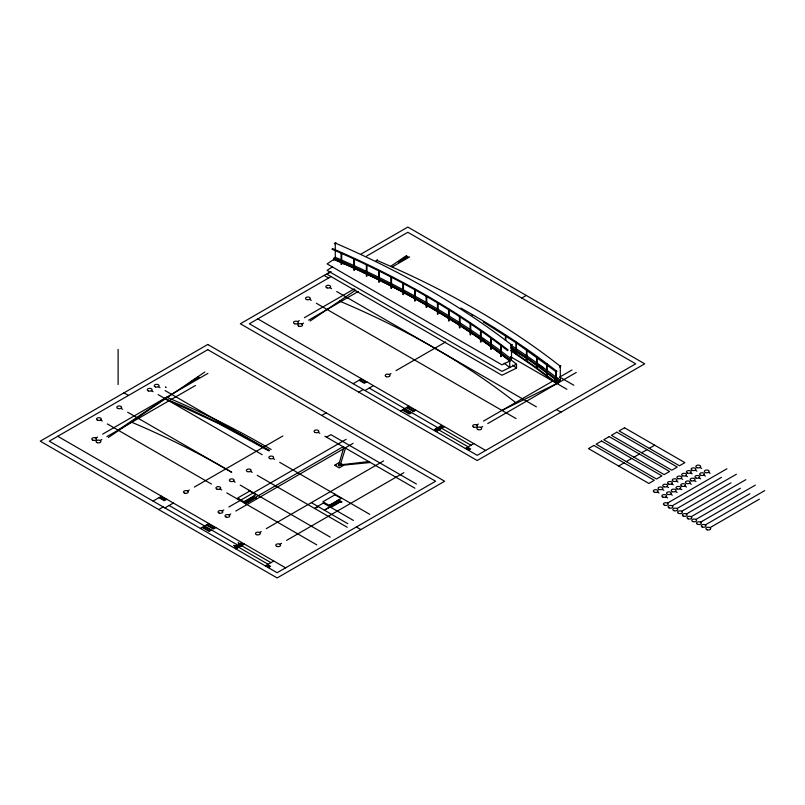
<?xml version="1.0" encoding="UTF-8"?>
<svg xmlns="http://www.w3.org/2000/svg" width="805" height="805" viewBox="0 0 805 805"><rect width="100%" height="100%" fill="white"/><g stroke="black" fill="none" stroke-linecap="round" stroke-linejoin="round"><path stroke-width="1.21" d="M343.866 447.178L338.533 465.602L370.431 462.513M340.384 464.525L345.516 448.133M338.251 465.129L368.781 461.557M556.768 371.276L556.265 371.9L556.768 371.276C526.601 347.669 494.381 326.75 460.923 308.124M460.45 308.426L461.054 308.426M471.982 314.966L472.595 314.966M483.312 321.628L483.916 321.628M494.411 328.41L495.015 328.41M526.369 349.461L526.973 349.461M546.504 364.071L547.108 364.071M555.832 371.236L556.446 371.236M526.913 349.642L526.993 361.113M505.912 340.002L505.6 335.182L505.278 340.002M547.038 364.252L547.128 375.714M165.126 398.797L184.023 406.555L216.072 421.689L243.191 435.736L269.423 450.538M556.295 371.447L556.456 382.878M334.045 258.153L335.283 257.308L335.283 243.09A861.491 497.379 0 0 1 511.527 344.872L511.527 359.1L510.108 359.795A861.491 497.379 0 0 0 334.045 258.153L334.045 259.19L327.112 263.899L501.958 364.836L510.108 360.841L510.108 359.795M332.546 266.727L327.112 270.41L501.958 371.357L516.538 364.192A818.031 472.283 0 0 0 510.008 359.111M330.986 271.688L327.112 274.314L501.958 375.261L516.538 368.096L516.538 364.192M118.114 430.152L166.675 397.177A861.491 497.379 0 0 1 271.174 449.522M108.423 437.467L204.852 372.001M198.302 376.891L189.326 382.979L199.087 377.344M310.136 321.014L355.76 290.042M391.019 266.103L406.565 255.537M407.31 256.221L398.334 262.309L408.095 256.674M501.958 410.429L559.073 382.385L559.073 381.349L560.31 380.503L560.31 366.275A861.491 497.379 0 0 0 376.931 260.397M516.569 353.979L516.246 342.206L515.935 353.979M330.614 271.647L240.333 323.771L477.214 460.53L644.714 363.82L407.833 227.06L361.063 254.068M330.764 276.769L249.349 323.771L477.214 455.328L635.698 363.82L407.833 232.273L366.587 256.091M95.886 438.051L97.586 437.075M102.658 434.137L207.911 373.369M297.598 321.587L299.299 320.611M304.371 317.683L354.291 288.864M392.266 266.938L409.624 256.916M100.162 440.516L101.853 439.54M106.934 436.612L195.434 385.515M301.875 324.053L303.566 323.077M308.647 320.149L358.285 291.491M353.133 383.683L361.586 378.803M153.051 501.092L161.513 496.202M366.818 381.822L364.323 383.261L359.1 380.242M166.736 499.221L164.25 500.66L159.018 497.641M187.585 490.99L189.276 490.014M194.347 487.075L282.847 435.988M358.768 392.156L363.276 389.55M389.298 374.526L390.989 373.55M396.06 370.622L445.708 341.954M521.761 298.051L526.279 295.445M158.696 509.555L163.204 506.949M321.688 415.45L326.196 412.844M364.977 390.526L373.429 385.645M164.894 507.925L173.357 503.045M326.498 437.155L330.865 434.64L416.447 484.047M238.028 499.382L238.924 498.869M222.11 510.923L223.8 509.947M228.872 507.009L346.15 439.309M400.508 411.043L408.96 406.153M243.865 501.716L255.96 494.733L249.671 491.1L237.576 498.084L245.867 502.873M244.519 502.089L253.374 496.977M244.599 502.139L253.454 497.027M245.052 502.401L253.907 497.289M200.425 528.442L208.887 523.562M244.328 503.024L245.233 502.501M244.962 503.397L254.722 497.762M255.286 497.43L343.101 446.735M245.092 503.467L254.853 497.832M245.545 503.729L255.306 498.094M229.073 514.938L230.763 513.962M235.845 511.034L353.113 443.324M411.687 412.613L409.242 414.022L402.299 410.007M415.933 410.178L413.458 411.617L406.485 407.592M211.604 530.012L209.169 531.421L202.216 527.406M215.861 527.587L213.375 529.016L206.402 524.991M339.036 462.623L334.548 465.21L339.197 467.896L343.685 465.3M339.237 467.081L339.157 467.081M259.562 532.538L261.253 531.562M266.324 528.633L383.593 460.923M436.038 431.55L444.501 426.67M235.956 548.96L244.418 544.069M317.713 506.325L324.254 502.541M314.604 508.428L317.985 506.476M314.775 508.529L318.156 506.576M329.195 505.399L341.29 498.416L335.001 494.783L322.906 501.767L330.563 506.184L329.658 506.707M329.336 505.47L338.191 500.358M329.929 505.822L338.784 500.71M330.382 506.083L339.237 500.972M329.748 506.758L330.654 506.234M330.422 507.15L340.183 501.515M330.875 507.412L340.636 501.777M476.721 425L478.412 424.024M483.483 421.096L557.956 378.098M560.109 376.851L571.983 369.998M480.988 427.465L482.678 426.489M487.76 423.561L576.259 372.463M279.858 544.261L281.559 543.284M286.63 540.356L403.899 472.646M465.36 448.486L473.823 443.605M265.288 565.885L273.75 561.005M468.419 450.247L470.673 448.949L467.625 447.188M268.337 567.656L270.591 566.348L267.542 564.587M618.653 466.015L624.086 462.875M626.31 461.597L631.744 458.458M633.958 457.18L639.391 454.04M641.615 452.762L647.049 449.623M649.263 448.345L654.696 445.205M667.496 503.085L669.186 502.109M669.75 501.777L726.935 468.762M672.225 505.812L673.916 504.836M674.479 504.514L721.522 477.355M676.945 508.539L678.645 507.563M679.209 507.241L736.394 474.226M681.674 511.266L683.365 510.29M683.928 509.968L730.97 482.809M686.403 514.003L688.094 513.027M688.657 512.694L745.843 479.679M691.133 516.73L692.823 515.753M693.387 515.421L740.429 488.263M695.852 519.456L697.543 518.48M698.116 518.158L755.301 485.143M700.581 522.183L702.272 521.207M702.835 520.885L749.878 493.727M705.311 524.91L707.001 523.934M707.565 523.612L764.75 490.597M710.04 527.647L711.731 526.671M712.294 526.339L759.336 499.181M537.177 368.358L536.855 356.585L536.543 368.358M526.54 349.692L526.349 361.113M546.655 364.283L546.494 375.714M555.963 371.447L555.822 382.878M165.075 398.837L218.608 423.571L268.86 450.86M332.364 248.514C394.611 275.34 454.433 308.466 508.126 349.984M332.002 249.218C394.219 276.045 454.02 309.15 507.693 350.658M510.893 348.897L531.511 360.801M536.935 363.941L543.456 367.694M559.737 377.102L573.844 385.243M510.44 356.675L566.881 389.268M699.958 467.474L701.648 468.45M708.45 472.384L710.141 473.36M695.228 470.201L696.919 471.177M703.721 475.111L705.422 476.087M690.499 472.927L692.189 473.904M699.002 477.838L700.692 478.814M685.769 475.664L687.47 476.641M694.272 480.565L695.963 481.541M681.05 478.391L682.741 479.367M689.543 483.292L691.233 484.268M324.083 275.421L328.591 278.027M556.456 409.574L560.964 412.18M676.321 481.118L678.011 482.094M684.813 486.029L686.514 487.005M671.591 483.845L673.282 484.821M680.094 488.756L681.785 489.732M329.899 287.647L331.59 288.623M336.671 291.551L536.392 406.867M666.862 486.572L668.563 487.548M675.365 491.483L677.055 492.459M662.143 489.309L663.833 490.285M670.635 494.21L672.326 495.186M657.413 492.036L659.104 493.012M665.906 496.937L667.607 497.913M309.593 299.369L311.283 300.346M316.365 303.274L516.096 418.59M257.811 318.891L485.667 450.438M443.575 427.203L441.029 425.724L438.634 427.113L441.18 428.582M440.053 426.419L442.378 427.757M439.832 426.549L442.156 427.888M441.673 428.3L471.006 445.235M369.203 388.08L440.265 429.115M439.349 429.639L436.793 428.169L434.398 429.548L436.954 431.027M438.856 429.93L468.188 446.856M435.827 428.864L438.151 430.202M435.606 428.995L437.92 430.333M318.146 432.325L319.837 433.301M324.908 436.23L414.927 488.202M340.736 463.408L342.316 464.324M158.344 386.692L160.034 387.668M165.116 390.606L269.172 450.679M272.935 458.427L274.626 459.403M279.697 462.332L369.716 514.304M151.38 390.717L153.071 391.693M158.142 394.621L262.209 454.704M338.613 499.955L342.034 501.928M338.05 500.287L341.471 502.26M323.358 503.065L353.435 520.433M124 392.82L128.518 395.426M356.374 526.973L360.882 529.579M311.344 502.642L347.79 523.683M250.466 471.398L252.156 472.374M257.228 475.312L347.247 527.275M120.891 408.316L122.581 409.292M127.663 412.22L231.719 472.304A818.031 472.283 0 0 0 130.511 421.74M233.45 481.219L235.141 482.195M240.222 485.123L330.231 537.096M253.283 496.283L256.704 498.255M252.72 496.605L256.141 498.577M100.585 420.039L102.285 421.015M107.357 423.943L211.413 484.026M220.007 488.987L221.697 489.963M226.769 492.891L316.788 544.864M57.739 436.29L285.594 567.847M243.502 544.603L240.947 543.123L238.552 544.512L241.108 545.981M238.34 542.882L240.665 544.22M238.119 543.003L240.443 544.351M241.601 545.699L270.923 562.635M169.12 505.49L240.192 546.514M239.276 547.048L236.72 545.569L234.325 546.957L236.871 548.426M238.783 547.33L268.105 564.265M234.114 545.317L236.439 546.655M233.893 545.448L236.207 546.786M483.433 322.04L516.096 342.759L556.285 371.91M511.306 350.336L534.701 366.426L556.839 383.039L556.245 383.291L534.077 366.718L510.702 350.648M501.274 345.003L501.274 356.595M500.64 345.003L500.64 356.595M491.322 337.647L491.322 349.239M490.688 337.647L490.688 349.239M481.138 330.402L481.138 341.994M480.505 330.402L480.505 341.994M470.714 323.268L470.714 334.86M470.08 323.268L470.08 334.86M460.068 316.254L460.068 327.846M459.424 316.254L459.424 327.846M449.18 309.351L449.18 320.943M448.546 309.351L448.546 320.943M438.081 302.569L438.081 314.161M437.447 302.569L437.447 314.161M426.761 295.908L426.761 307.5M426.117 295.908L426.117 307.5M415.219 289.367L415.219 300.959M414.585 289.367L414.585 300.959M403.476 282.958L403.476 294.55M402.832 282.958L402.832 294.55M391.512 276.678L391.512 288.271M390.878 276.678L390.878 288.271M379.356 270.52L379.356 282.122M378.722 270.52L378.722 282.122M367 264.503L367 276.105M366.366 264.503L366.366 276.105M354.452 258.626L354.452 270.218M353.808 258.626L353.808 270.218M341.712 252.881L341.712 264.473M341.068 252.881L341.068 264.473M333.733 260.216L333.733 259.401A818.031 472.283 0 0 1 509.736 361.022L509.736 367.533A818.031 472.283 0 0 0 504.172 363.206M118.114 349.4L118.114 384.569M334.83 494.622A1.992 1.157 0 0 1 334.377 494.32M334.488 494.109A2.133 1.228 0 0 1 335.182 494.421M249.5 490.939A1.992 1.157 0 0 1 249.037 490.637M249.148 490.426A2.133 1.228 0 0 1 249.852 490.738M511.034 344.892A3.743 2.335 -55.8 0 1 511.276 344.751M511.779 344.5A3.743 2.335 -55.8 0 1 512.03 344.409M512.03 344.852A3.743 2.335 -55.8 0 1 511.779 345.003M511.276 345.244A3.743 2.335 -55.8 0 1 511.034 345.345M334.045 259.19A861.491 497.379 0 0 1 510.108 360.841M335.283 257.308A861.491 497.379 0 0 1 511.527 359.1M342.96 263.446A818.031 472.283 0 0 1 345.315 264.463M362.21 271.929A818.031 472.283 0 0 1 364.444 272.955M402.651 291.551A818.031 472.283 0 0 1 404.774 292.658M481.692 338.603A818.031 472.283 0 0 1 483.765 340.022M510.632 347.74A861.491 497.379 0 0 1 559.073 382.385M339.519 301.07A818.031 472.283 0 0 1 516.538 403.265M512.715 365.108A818.031 472.283 0 0 1 516.538 368.096M510.632 346.693A861.491 497.379 0 0 1 559.073 381.349M510.813 345.164A861.491 497.379 0 0 1 560.31 380.503M334.457 243.623L334.759 243.643A4.387 2.324 -63.9 0 0 335.735 242.989L335.866 242.506A4.387 2.324 -63.9 0 0 334.83 243.18L334.467 243.593M376.106 260.941L376.408 260.961A4.387 2.324 -63.9 0 0 377.374 260.307L377.515 259.824A4.387 2.324 -63.9 0 0 376.478 260.498L376.106 260.941M559.495 366.818L559.857 366.808A4.387 2.324 -63.9 0 0 560.833 366.124L560.763 365.752A4.387 2.324 -63.9 0 0 559.797 366.436L559.515 366.748M165.528 387.205L166.132 387.336L165.548 387.195M207.76 344.47L40.25 441.18L277.131 577.94L444.642 481.229L207.76 344.47M207.76 349.672L49.276 441.18L277.131 572.727L435.616 481.229L207.76 349.672M361.586 379.457L360.227 380.242L364.323 382.606L365.681 381.822L361.586 379.457M161.513 496.856L160.145 497.641L164.25 500.006L165.609 499.221L161.513 496.856M404.734 409.252L403.426 410.007L409.242 413.368L410.56 412.613L404.734 409.252M408.96 406.807L407.612 407.592L413.458 410.963L414.806 410.178L408.96 406.807M204.661 526.651L203.343 527.406L209.169 530.767L210.477 530.012L204.661 526.651M208.887 524.206L207.529 524.991L213.375 528.362L214.734 527.587L208.887 524.206M335.665 464.938L335.192 465.21L336.138 465.21L335.665 464.938M436.793 428.813L435.525 429.548L436.954 430.373L438.222 429.639L436.793 428.813M441.029 426.378L439.761 427.113L441.18 427.928L442.448 427.203L441.029 426.378M236.72 546.223L235.452 546.957L236.871 547.772L238.149 547.048L236.72 546.223M240.947 543.778L239.679 544.512L241.108 545.337L242.375 544.603L240.947 543.778M330 506.898L324.355 510.159L330.09 506.949M467.625 447.832L466.498 448.486L468.419 449.593L469.546 448.949L467.625 447.832M267.542 565.241L266.415 565.885L268.337 567.002L269.464 566.348L267.542 565.241M593.899 445.447L588.465 448.586L648.85 483.443L654.284 480.303L593.899 445.447M601.546 441.029L596.113 444.169L656.498 479.025L661.931 475.886L601.546 441.029M609.204 436.612L603.77 439.751L664.155 474.608L669.589 471.468L609.204 436.612M616.851 432.194L611.418 435.334L671.803 470.19L677.236 467.051L616.851 432.194M624.509 427.777L619.075 430.917L679.45 465.773L684.894 462.634L624.509 427.777M155.456 386.913A2.395 1.379 0 0 0 159.048 385.716A2.395 1.379 0 0 0 155.456 384.518A2.395 1.379 0 0 0 155.456 386.913M148.492 390.938A2.395 1.379 0 0 0 152.085 389.741A2.395 1.379 0 0 0 148.492 388.543A2.395 1.379 0 0 0 148.492 390.938M117.802 408.457A2.395 1.379 0 0 0 121.585 407.481A2.395 1.379 0 0 0 118.224 406.082A2.395 1.379 0 0 0 117.802 408.457M97.496 420.18A2.395 1.379 0 0 0 101.279 419.204A2.395 1.379 0 0 0 97.918 417.805A2.395 1.379 0 0 0 97.496 420.18M92.998 440.224A2.395 1.379 0 0 0 96.59 439.027A2.395 1.379 0 0 0 92.998 437.829A2.395 1.379 0 0 0 92.998 440.224M184.697 493.163A2.395 1.379 0 0 0 188.279 491.966A2.395 1.379 0 0 0 184.697 490.768A2.395 1.379 0 0 0 184.697 493.163M97.274 442.69A2.395 1.379 0 0 0 100.867 441.492A2.395 1.379 0 0 0 97.274 440.295A2.395 1.379 0 0 0 97.274 442.69M219.222 513.097A2.395 1.379 0 0 0 222.804 511.9A2.395 1.379 0 0 0 219.222 510.702A2.395 1.379 0 0 0 219.222 513.097M226.185 517.112A2.395 1.379 0 0 0 229.777 515.914A2.395 1.379 0 0 0 226.185 514.717A2.395 1.379 0 0 0 226.185 517.112M256.463 534.641A2.395 1.379 0 0 0 260.246 533.665A2.395 1.379 0 0 0 256.886 532.256A2.395 1.379 0 0 0 256.463 534.641M276.97 546.434A2.395 1.379 0 0 0 280.563 545.237A2.395 1.379 0 0 0 276.97 544.039A2.395 1.379 0 0 0 276.97 546.434M315.258 432.547A2.395 1.379 0 0 0 318.84 431.349A2.395 1.379 0 0 0 315.258 430.152A2.395 1.379 0 0 0 315.258 432.547M270.047 458.649A2.395 1.379 0 0 0 273.63 457.451A2.395 1.379 0 0 0 270.047 456.254A2.395 1.379 0 0 0 270.047 458.649M247.578 471.619A2.395 1.379 0 0 0 251.16 470.422A2.395 1.379 0 0 0 247.578 469.224A2.395 1.379 0 0 0 247.578 471.619M230.351 481.36A2.395 1.379 0 0 0 234.134 480.384A2.395 1.379 0 0 0 230.783 478.985A2.395 1.379 0 0 0 230.351 481.36M217.119 489.199A2.395 1.379 0 0 0 220.711 488.011A2.395 1.379 0 0 0 217.119 486.814A2.395 1.379 0 0 0 217.119 489.199M478.1 429.639A2.395 1.379 0 0 0 481.692 428.441A2.395 1.379 0 0 0 478.1 427.244A2.395 1.379 0 0 0 478.1 429.639M294.711 323.761A2.395 1.379 0 0 0 298.303 322.564A2.395 1.379 0 0 0 294.711 321.366A2.395 1.379 0 0 0 294.711 323.761M327.011 287.868A2.395 1.379 0 0 0 330.603 286.671A2.395 1.379 0 0 0 327.011 285.473A2.395 1.379 0 0 0 327.011 287.868M306.705 299.591A2.395 1.379 0 0 0 310.297 298.393A2.395 1.379 0 0 0 306.705 297.196A2.395 1.379 0 0 0 306.705 299.591M473.833 427.173A2.395 1.379 0 0 0 477.415 425.976A2.395 1.379 0 0 0 473.833 424.778A2.395 1.379 0 0 0 473.833 427.173M386.41 376.7A2.395 1.379 0 0 0 390.002 375.502A2.395 1.379 0 0 0 386.41 374.305A2.395 1.379 0 0 0 386.41 376.7M298.776 326.156A2.395 1.379 0 0 0 302.559 325.18A2.395 1.379 0 0 0 299.208 323.771A2.395 1.379 0 0 0 298.776 326.156M654.525 492.258A2.395 1.379 0 0 0 658.118 491.06A2.395 1.379 0 0 0 654.525 489.863A2.395 1.379 0 0 0 654.525 492.258M659.255 489.521A2.395 1.379 0 0 0 662.837 488.323A2.395 1.379 0 0 0 659.255 487.136A2.395 1.379 0 0 0 659.255 489.521M663.974 486.794A2.395 1.379 0 0 0 667.566 485.596A2.395 1.379 0 0 0 663.974 484.399A2.395 1.379 0 0 0 663.974 486.794M668.703 484.067A2.395 1.379 0 0 0 672.296 482.869A2.395 1.379 0 0 0 668.703 481.672A2.395 1.379 0 0 0 668.703 484.067M673.433 481.34A2.395 1.379 0 0 0 677.025 480.142A2.395 1.379 0 0 0 673.433 478.945A2.395 1.379 0 0 0 673.433 481.34M678.162 478.613A2.395 1.379 0 0 0 681.744 477.415A2.395 1.379 0 0 0 678.162 476.218A2.395 1.379 0 0 0 678.162 478.613M682.68 475.805A2.395 1.379 0 0 0 686.464 474.829A2.395 1.379 0 0 0 683.103 473.421A2.395 1.379 0 0 0 682.68 475.805M687.4 473.068A2.395 1.379 0 0 0 691.193 472.092A2.395 1.379 0 0 0 687.832 470.694A2.395 1.379 0 0 0 687.4 473.068M692.129 470.341A2.395 1.379 0 0 0 695.912 469.365A2.395 1.379 0 0 0 692.562 467.967A2.395 1.379 0 0 0 692.129 470.341M696.858 467.614A2.395 1.379 0 0 0 700.642 466.638A2.395 1.379 0 0 0 697.281 465.24A2.395 1.379 0 0 0 696.858 467.614M705.562 472.595A2.395 1.379 0 0 0 709.155 471.398A2.395 1.379 0 0 0 705.562 470.211A2.395 1.379 0 0 0 705.562 472.595M700.833 475.332A2.395 1.379 0 0 0 704.425 474.135A2.395 1.379 0 0 0 700.833 472.938A2.395 1.379 0 0 0 700.833 475.332M696.114 478.059A2.395 1.379 0 0 0 699.696 476.862A2.395 1.379 0 0 0 696.114 475.664A2.395 1.379 0 0 0 696.114 478.059M691.384 480.786A2.395 1.379 0 0 0 694.977 479.589A2.395 1.379 0 0 0 691.384 478.391A2.395 1.379 0 0 0 691.384 480.786M686.444 483.433A2.395 1.379 0 0 0 690.237 482.457A2.395 1.379 0 0 0 686.876 481.058A2.395 1.379 0 0 0 686.444 483.433M681.724 486.17A2.395 1.379 0 0 0 685.508 485.194A2.395 1.379 0 0 0 682.147 483.785A2.395 1.379 0 0 0 681.724 486.17M676.995 488.897A2.395 1.379 0 0 0 680.778 487.921A2.395 1.379 0 0 0 677.428 486.512A2.395 1.379 0 0 0 676.995 488.897M672.477 491.704A2.395 1.379 0 0 0 676.069 490.507A2.395 1.379 0 0 0 672.477 489.309A2.395 1.379 0 0 0 672.477 491.704M667.748 494.431A2.395 1.379 0 0 0 671.34 493.234A2.395 1.379 0 0 0 667.748 492.036A2.395 1.379 0 0 0 667.748 494.431M663.018 497.158A2.395 1.379 0 0 0 666.61 495.961A2.395 1.379 0 0 0 663.018 494.763A2.395 1.379 0 0 0 663.018 497.158M707.142 529.821A2.395 1.379 0 0 0 710.735 528.623A2.395 1.379 0 0 0 707.142 527.426A2.395 1.379 0 0 0 707.142 529.821M702.212 527.013A2.395 1.379 0 0 0 705.995 526.037A2.395 1.379 0 0 0 702.644 524.629A2.395 1.379 0 0 0 702.212 527.013M697.694 524.357A2.395 1.379 0 0 0 701.286 523.159A2.395 1.379 0 0 0 697.694 521.962A2.395 1.379 0 0 0 697.694 524.357M692.763 521.549A2.395 1.379 0 0 0 696.546 520.573A2.395 1.379 0 0 0 693.186 519.175A2.395 1.379 0 0 0 692.763 521.549M688.034 518.823A2.395 1.379 0 0 0 691.817 517.846A2.395 1.379 0 0 0 688.456 516.448A2.395 1.379 0 0 0 688.034 518.823M683.304 516.096A2.395 1.379 0 0 0 687.088 515.12A2.395 1.379 0 0 0 683.737 513.711A2.395 1.379 0 0 0 683.304 516.096M678.575 513.369A2.395 1.379 0 0 0 682.358 512.393A2.395 1.379 0 0 0 679.007 510.984A2.395 1.379 0 0 0 678.575 513.369M674.057 510.712A2.395 1.379 0 0 0 677.649 509.515A2.395 1.379 0 0 0 674.057 508.317A2.395 1.379 0 0 0 674.057 510.712M669.126 507.905A2.395 1.379 0 0 0 672.91 506.929A2.395 1.379 0 0 0 669.549 505.53A2.395 1.379 0 0 0 669.126 507.905M664.608 505.258A2.395 1.379 0 0 0 668.2 504.061A2.395 1.379 0 0 0 664.608 502.863A2.395 1.379 0 0 0 664.608 505.258"/></g></svg>
